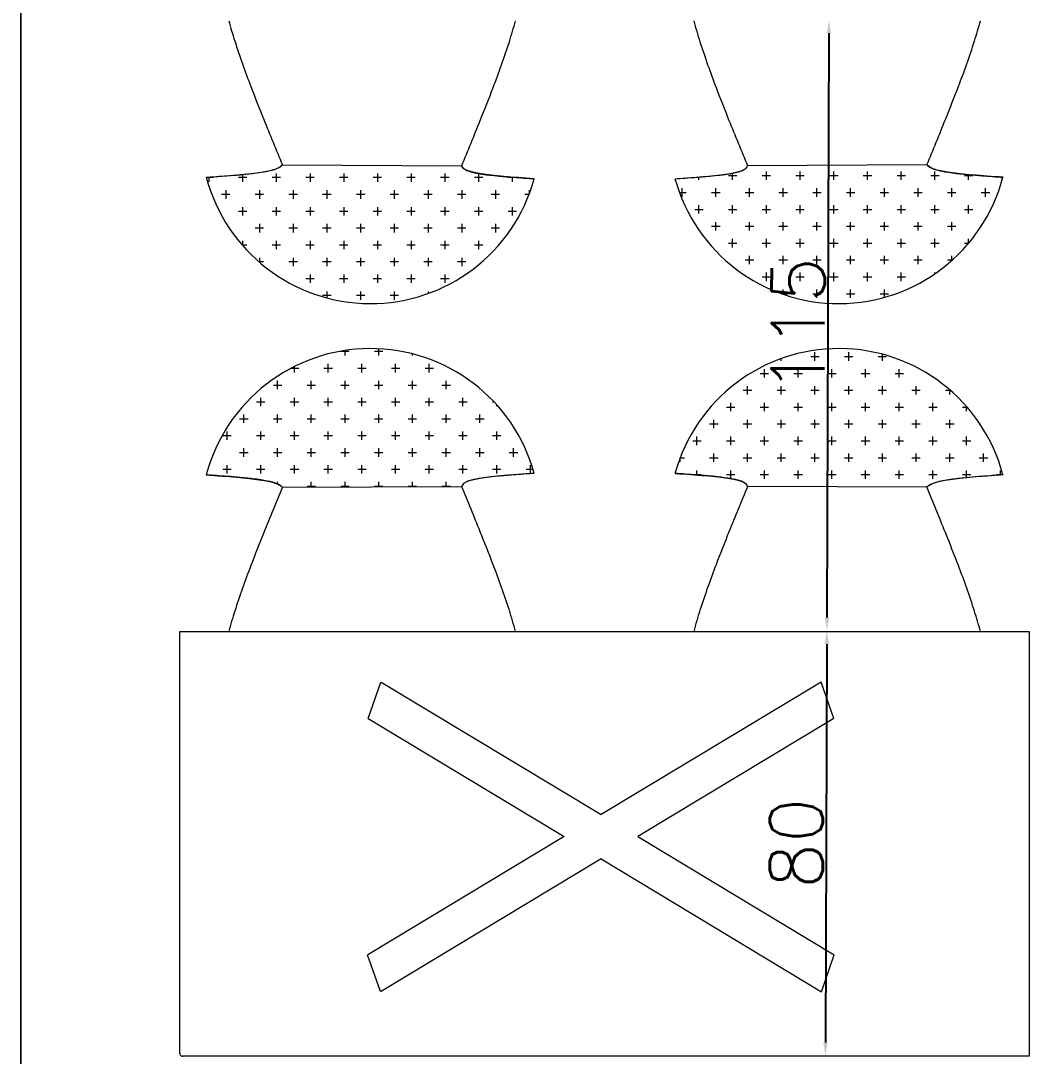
# Model space of a CAD drawing. Extents: x 3270 to 6851, y -140 to 2884.
# Drawn here: x 4573.4 to 4763.4, y 477.7 to 672.7 of the extents above; entities that cross this region are included whole.
import ezdxf

# ---------------------------------------------------------------- set-up
doc = ezdxf.new("R2010")
doc.units = 0
doc.header["$LTSCALE"] = 20
doc.linetypes.add('ACAD_ISO03W100', pattern=[30, 12, -18])
doc.layers.get('0').update_dxf_attribs({"linetype": 'CONTINUOUS', "lineweight": 15})
doc.layers.get('DEFPOINTS').update_dxf_attribs({"linetype": 'CONTINUOUS'})
doc.layers.add('Ö-MOBİLYA', color=31, linetype='CONTINUOUS', lineweight=18)
doc.layers.add('ölçü', color=102, linetype='CONTINUOUS', lineweight=15)
doc.styles.get("Standard").update_dxf_attribs({"font": 'txttw.shx'})
doc.dimstyles.new('YAZI', dxfattribs={"dimtxt": 10, "dimasz": 2.5, "dimexe": 1.25, "dimexo": 0.625, "dimtad": 1, "dimdec": 0, "dimtxsty": 'Standard', "dimcen": 2.5, "dimse1": 1, "dimse2": 1, "dimclrd": 256, "dimclrt": 256, "dimadec": 0, "dimazin": 0, "dimtfac": 1, "dimtdec": 0, "dimtmove": 0, "dimatfit": 3, "dimfxl": 1, "dimarcsym": 0})

# ---------------------------------------------------------------- blocks, each defined once
blk = doc.blocks.new('*D145')
at = {"layer": 'DEFPOINTS', "color": 0, "transparency": 16777216}
for p in [(4763.38, 672.74), (4725.25, 557.87), (4763.38, 557.74)]:
    blk.add_point(p, dxfattribs=at)
at = {"layer": 'ölçü', "lineweight": -2, "transparency": 16777216}
blk.add_line((4725.63, 670.37), (4725.26, 560.37), dxfattribs=at)
at = {"layer": 'ölçü', "transparency": 16777216}
for points in [[(4725.21, 670.37), (4726.04, 670.37), (4725.63, 672.87)], [(4724.84, 560.37), (4725.67, 560.37), (4725.25, 557.87)]]:
    blk.add_solid(points, dxfattribs=at)
at = {"layer": 'ölçü', "transparency": 16777216, "insert": (4719.82, 615.39), "char_height": 10, "attachment_point": 5, "rotation": 89.8076}
blk.add_mtext('115', dxfattribs=at)
blk = doc.blocks.new('*D146')
at = {"layer": 'DEFPOINTS', "color": 0, "transparency": 16777216}
for p in [(4763.38, 557.74), (4724.98, 477.87), (4763.38, 477.74)]:
    blk.add_point(p, dxfattribs=at)
at = {"layer": 'ölçü', "lineweight": -2, "transparency": 16777216}
blk.add_line((4725.24, 555.37), (4724.99, 480.37), dxfattribs=at)
at = {"layer": 'ölçü', "transparency": 16777216}
for points in [[(4724.82, 555.37), (4725.66, 555.37), (4725.25, 557.87)], [(4724.57, 480.37), (4725.4, 480.37), (4724.98, 477.87)]]:
    blk.add_solid(points, dxfattribs=at)
at = {"layer": 'ölçü', "transparency": 16777216, "insert": (4719.49, 517.89), "char_height": 10, "attachment_point": 5, "rotation": 89.8076}
blk.add_mtext('80', dxfattribs=at)

msp = doc.modelspace()

# ---------------------------------------------------------------- linework, layer by layer
for p, q in [((4573.38, 222.74), (4573.38, 922.74)), ((4573.38, 922.74), (4573.38, 222.74))]:
    msp.add_line(p, q)
at = {"layer": 'Ö-MOBİLYA'}
for p, q in [((4622.68, 645.6, 33.61), (4656.45, 645.44, 32.32)), ((4622.68, 645.6), (4656.45, 645.44)), ((4622.68, 645.6), (4656.45, 645.44)), ((4624.71, 645.59), (4624.71, 645.58)), ((4744.08, 645.6, 33.61), (4710.31, 645.44, 32.32)), ((4744.08, 645.6), (4710.31, 645.44)), ((4744.08, 645.6), (4710.31, 645.44)), ((4615.18, 643.8), (4615.18, 642.41)), ((4621.53, 643.99), (4621.53, 642.41)), ((4627.88, 643.99), (4627.88, 642.41)), ((4634.23, 643.99), (4634.23, 642.41)), ((4640.58, 643.99), (4640.58, 642.41)), ((4646.93, 643.99), (4646.93, 642.41)), ((4653.28, 643.99), (4653.28, 642.41)), ((4659.63, 643.98), (4659.63, 642.41)), ((4706.71, 643.57), (4708.3, 643.57)), ((4707.5, 642.77), (4707.5, 644.05)), ((4713.06, 643.57), (4714.65, 643.57)), ((4713.85, 642.77), (4713.85, 644.36)), ((4719.41, 643.57), (4721, 643.57)), ((4720.2, 642.77), (4720.2, 644.36)), ((4725.76, 643.57), (4727.35, 643.57)), ((4726.55, 642.77), (4726.55, 644.36)), ((4732.11, 643.57), (4733.7, 643.57)), ((4732.9, 642.77), (4732.9, 644.36)), ((4738.46, 643.57), (4740.05, 643.57)), ((4739.25, 642.77), (4739.25, 644.36)), ((4744.81, 643.57), (4746.4, 643.57)), ((4745.6, 642.77), (4745.6, 644.36)), ((4751.16, 643.57), (4752.75, 643.57)), ((4751.95, 642.77), (4751.95, 643.76)), ((4609.62, 643.2), (4608.36, 643.2)), ((4608.83, 643.31), (4608.83, 642.41)), ((4615.97, 643.2), (4614.39, 643.2)), ((4622.32, 643.2), (4620.74, 643.2)), ((4628.67, 643.2), (4627.09, 643.2)), ((4635.02, 643.2), (4633.44, 643.2)), ((4641.37, 643.2), (4639.79, 643.2)), ((4647.72, 643.2), (4646.14, 643.2)), ((4654.07, 643.2), (4652.49, 643.2)), ((4660.42, 643.2), (4658.84, 643.2)), ((4666.77, 643.2), (4665.19, 643.2)), ((4665.98, 643.29), (4665.98, 642.41)), ((4701.15, 642.77), (4701.15, 643.31)), ((4758.3, 642.82), (4758.3, 643.28)), ((4612.8, 640.03), (4611.21, 640.03)), ((4612.01, 640.82), (4612.01, 639.23)), ((4619.15, 640.03), (4617.56, 640.03)), ((4618.36, 640.82), (4618.36, 639.23)), ((4625.5, 640.03), (4623.91, 640.03)), ((4624.71, 640.82), (4624.71, 639.23)), ((4631.85, 640.03), (4630.26, 640.03)), ((4631.06, 640.82), (4631.06, 639.23)), ((4638.2, 640.03), (4636.61, 640.03)), ((4637.41, 640.82), (4637.41, 639.23)), ((4644.55, 640.03), (4642.96, 640.03)), ((4643.76, 640.82), (4643.76, 639.23)), ((4650.9, 640.03), (4649.31, 640.03)), ((4650.11, 640.82), (4650.11, 639.23)), ((4657.25, 640.03), (4655.66, 640.03)), ((4656.46, 640.82), (4656.46, 639.23)), ((4663.6, 640.03), (4662.01, 640.03)), ((4662.81, 640.82), (4662.81, 639.23)), ((4669.15, 640.03), (4668.36, 640.03)), ((4669.16, 640.82), (4669.16, 640.03)), ((4697.47, 640.39), (4698.77, 640.39)), ((4697.98, 639.6), (4697.98, 641.19)), ((4703.53, 640.39), (4705.12, 640.39)), ((4704.33, 639.6), (4704.33, 641.19)), ((4709.88, 640.39), (4711.47, 640.39)), ((4710.68, 639.6), (4710.68, 641.19)), ((4716.23, 640.39), (4717.82, 640.39)), ((4717.03, 639.6), (4717.03, 641.19)), ((4722.58, 640.39), (4724.17, 640.39)), ((4723.38, 639.6), (4723.38, 641.19)), ((4728.93, 640.39), (4730.52, 640.39)), ((4729.73, 639.6), (4729.73, 641.19)), ((4735.28, 640.39), (4736.87, 640.39)), ((4736.08, 639.6), (4736.08, 641.19)), ((4741.63, 640.39), (4743.22, 640.39)), ((4742.43, 639.6), (4742.43, 641.19)), ((4747.98, 640.39), (4749.57, 640.39)), ((4748.78, 639.6), (4748.78, 641.19)), ((4754.33, 640.39), (4755.92, 640.39)), ((4755.13, 639.6), (4755.13, 641.19)), ((4701.15, 636.42), (4701.15, 638.01)), ((4707.5, 636.42), (4707.5, 638.01)), ((4713.85, 636.42), (4713.85, 638.01)), ((4720.2, 636.42), (4720.2, 638.01)), ((4726.55, 636.42), (4726.55, 638.01)), ((4732.9, 636.42), (4732.9, 638.01)), ((4739.25, 636.42), (4739.25, 638.01)), ((4745.6, 636.42), (4745.6, 638.01)), ((4751.95, 636.42), (4751.95, 638.01)), ((4615.97, 636.85), (4614.39, 636.85)), ((4615.18, 637.64), (4615.18, 636.06)), ((4622.32, 636.85), (4620.74, 636.85)), ((4621.53, 637.64), (4621.53, 636.06)), ((4628.67, 636.85), (4627.09, 636.85)), ((4627.88, 637.64), (4627.88, 636.06)), ((4635.02, 636.85), (4633.44, 636.85)), ((4634.23, 637.64), (4634.23, 636.06)), ((4641.37, 636.85), (4639.79, 636.85)), ((4640.58, 637.64), (4640.58, 636.06)), ((4647.72, 636.85), (4646.14, 636.85)), ((4646.93, 637.64), (4646.93, 636.06)), ((4654.07, 636.85), (4652.49, 636.85)), ((4653.28, 637.64), (4653.28, 636.06)), ((4660.42, 636.85), (4658.84, 636.85)), ((4659.63, 637.64), (4659.63, 636.06)), ((4666.77, 636.85), (4665.19, 636.85)), ((4665.98, 637.64), (4665.98, 636.06)), ((4700.36, 637.22), (4701.95, 637.22)), ((4706.71, 637.22), (4708.3, 637.22)), ((4713.06, 637.22), (4714.65, 637.22)), ((4719.41, 637.22), (4721, 637.22)), ((4725.76, 637.22), (4727.35, 637.22)), ((4732.11, 637.22), (4733.7, 637.22)), ((4738.46, 637.22), (4740.05, 637.22)), ((4744.81, 637.22), (4746.4, 637.22)), ((4751.16, 637.22), (4752.75, 637.22)), ((4618.36, 634.47), (4618.36, 632.88)), ((4624.71, 634.47), (4624.71, 632.88)), ((4631.06, 634.47), (4631.06, 632.88)), ((4637.41, 634.47), (4637.41, 632.88)), ((4643.76, 634.47), (4643.76, 632.88)), ((4650.11, 634.47), (4650.11, 632.88)), ((4656.46, 634.47), (4656.46, 632.88)), ((4662.81, 634.47), (4662.81, 632.88)), ((4703.53, 634.04), (4705.12, 634.04)), ((4704.33, 633.25), (4704.33, 634.84)), ((4709.88, 634.04), (4711.47, 634.04)), ((4710.68, 633.25), (4710.68, 634.84)), ((4716.23, 634.04), (4717.82, 634.04)), ((4717.03, 633.25), (4717.03, 634.84)), ((4722.58, 634.04), (4724.17, 634.04)), ((4723.38, 633.25), (4723.38, 634.84)), ((4728.93, 634.04), (4730.52, 634.04)), ((4729.73, 633.25), (4729.73, 634.84)), ((4735.28, 634.04), (4736.87, 634.04)), ((4736.08, 633.25), (4736.08, 634.84)), ((4741.63, 634.04), (4743.22, 634.04)), ((4742.43, 633.25), (4742.43, 634.84)), ((4747.98, 634.04), (4749.57, 634.04)), ((4748.78, 633.25), (4748.78, 634.84)), ((4612.8, 633.68), (4612.68, 633.68)), ((4619.15, 633.68), (4617.56, 633.68)), ((4625.5, 633.68), (4623.91, 633.68)), ((4631.85, 633.68), (4630.26, 633.68)), ((4638.2, 633.68), (4636.61, 633.68)), ((4644.55, 633.68), (4642.96, 633.68)), ((4650.9, 633.68), (4649.31, 633.68)), ((4657.25, 633.68), (4655.66, 633.68)), ((4663.6, 633.68), (4662.01, 633.68)), ((4615.97, 630.5), (4615.1, 630.5)), ((4615.18, 631.29), (4615.18, 630.41)), ((4622.32, 630.5), (4620.74, 630.5)), ((4621.53, 631.29), (4621.53, 629.71)), ((4628.67, 630.5), (4627.09, 630.5)), ((4627.88, 631.29), (4627.88, 629.71)), ((4635.02, 630.5), (4633.44, 630.5)), ((4634.23, 631.29), (4634.23, 629.71)), ((4641.37, 630.5), (4639.79, 630.5)), ((4640.58, 631.29), (4640.58, 629.71)), ((4647.72, 630.5), (4646.14, 630.5)), ((4646.93, 631.29), (4646.93, 629.71)), ((4654.07, 630.5), (4652.49, 630.5)), ((4653.28, 631.29), (4653.28, 629.71)), ((4660.42, 630.5), (4658.84, 630.5)), ((4659.63, 631.29), (4659.63, 629.71)), ((4706.71, 630.87), (4708.3, 630.87)), ((4707.5, 630.07), (4707.5, 631.66)), ((4713.06, 630.87), (4714.65, 630.87)), ((4713.85, 630.07), (4713.85, 631.66)), ((4719.41, 630.87), (4721, 630.87)), ((4720.2, 630.07), (4720.2, 631.66)), ((4725.76, 630.87), (4727.35, 630.87)), ((4726.55, 630.07), (4726.55, 631.66)), ((4732.11, 630.87), (4733.7, 630.87)), ((4732.9, 630.07), (4732.9, 631.66)), ((4738.46, 630.87), (4740.05, 630.87)), ((4739.25, 630.07), (4739.25, 631.66)), ((4744.81, 630.87), (4746.4, 630.87)), ((4745.6, 630.07), (4745.6, 631.66)), ((4751.16, 630.87), (4751.97, 630.87)), ((4751.95, 630.84), (4751.95, 631.66)), ((4618.36, 628.12), (4618.36, 627.26)), ((4624.71, 628.12), (4624.71, 626.53)), ((4631.06, 628.12), (4631.06, 626.53)), ((4637.41, 628.12), (4637.41, 626.53)), ((4643.76, 628.12), (4643.76, 626.53)), ((4650.11, 628.12), (4650.11, 626.53)), ((4656.46, 628.12), (4656.46, 626.53)), ((4710.68, 626.9), (4710.68, 628.49)), ((4717.03, 626.9), (4717.03, 628.49)), ((4723.38, 626.9), (4723.38, 628.49)), ((4729.73, 626.9), (4729.73, 628.49)), ((4736.08, 626.9), (4736.08, 628.49)), ((4742.43, 626.9), (4742.43, 628.49)), ((4748.78, 627.58), (4748.78, 628.49)), ((4619.15, 627.33), (4618.28, 627.33)), ((4625.5, 627.33), (4623.91, 627.33)), ((4631.85, 627.33), (4630.26, 627.33)), ((4638.2, 627.33), (4636.61, 627.33)), ((4644.55, 627.33), (4642.96, 627.33)), ((4650.9, 627.33), (4649.31, 627.33)), ((4657.25, 627.33), (4655.66, 627.33)), ((4709.88, 627.69), (4711.47, 627.69)), ((4716.23, 627.69), (4717.82, 627.69)), ((4722.58, 627.69), (4724.17, 627.69)), ((4728.93, 627.69), (4730.52, 627.69)), ((4735.28, 627.69), (4736.87, 627.69)), ((4741.63, 627.69), (4743.22, 627.69)), ((4747.98, 627.69), (4748.9, 627.69)), ((4621.53, 624.94), (4621.53, 624.84)), ((4628.67, 624.15), (4627.09, 624.15)), ((4627.88, 624.94), (4627.88, 623.36)), ((4635.02, 624.15), (4633.44, 624.15)), ((4634.23, 624.94), (4634.23, 623.36)), ((4641.37, 624.15), (4639.79, 624.15)), ((4640.58, 624.94), (4640.58, 623.36)), ((4647.72, 624.15), (4646.14, 624.15)), ((4646.93, 624.94), (4646.93, 623.36)), ((4654.07, 624.15), (4652.49, 624.15)), ((4653.28, 624.94), (4653.28, 623.36)), ((4713.06, 624.52), (4714.65, 624.52)), ((4713.85, 623.72), (4713.85, 625.31)), ((4719.41, 624.52), (4721, 624.52)), ((4720.2, 623.72), (4720.2, 625.31)), ((4725.76, 624.52), (4727.35, 624.52)), ((4726.55, 623.72), (4726.55, 625.31)), ((4732.11, 624.52), (4733.7, 624.52)), ((4732.9, 623.72), (4732.9, 625.31)), ((4738.46, 624.52), (4740.05, 624.52)), ((4739.25, 623.72), (4739.25, 625.31)), ((4745.6, 625.09), (4745.6, 625.31)), ((4717.03, 621.24), (4717.03, 622.14)), ((4723.38, 620.55), (4723.38, 622.14)), ((4729.73, 620.55), (4729.73, 622.14)), ((4736.08, 620.65), (4736.08, 622.14)), ((4631.85, 620.98), (4630.26, 620.98)), ((4631.06, 621.77), (4631.06, 620.55)), ((4638.2, 620.98), (4636.61, 620.98)), ((4637.41, 621.77), (4637.41, 620.18)), ((4644.55, 620.98), (4642.96, 620.98)), ((4643.76, 621.77), (4643.76, 620.18)), ((4650.11, 621.77), (4650.11, 621.37)), ((4716.73, 621.34), (4717.82, 621.34)), ((4722.58, 621.34), (4724.17, 621.34)), ((4728.93, 621.34), (4730.52, 621.34)), ((4735.28, 621.34), (4736.87, 621.34)), ((4633.68, 610.49), (4635.27, 610.49)), ((4634.48, 609.7), (4634.48, 610.65)), ((4640.03, 610.49), (4641.62, 610.49)), ((4640.83, 609.7), (4640.83, 610.97)), ((4647.18, 609.7), (4647.18, 610.02)), ((4716.66, 608.72), (4716.66, 609.12)), ((4722.21, 609.51), (4723.8, 609.51)), ((4723.01, 608.72), (4723.01, 610.31)), ((4728.56, 609.51), (4730.15, 609.51)), ((4729.36, 608.72), (4729.36, 610.31)), ((4734.91, 609.51), (4736.5, 609.51)), ((4735.71, 608.72), (4735.71, 609.94)), ((4624.34, 607.32), (4625.75, 607.32)), ((4624.95, 606.52), (4624.95, 607.63)), ((4630.51, 607.32), (4632.1, 607.32)), ((4631.3, 606.52), (4631.3, 608.11)), ((4636.86, 607.32), (4638.45, 607.32)), ((4637.65, 606.52), (4637.65, 608.11)), ((4643.21, 607.32), (4644.8, 607.32)), ((4644, 606.52), (4644, 608.11)), ((4649.56, 607.32), (4651.15, 607.32)), ((4650.35, 606.52), (4650.35, 608.11)), ((4713.48, 605.54), (4713.48, 607.13)), ((4719.83, 605.54), (4719.83, 607.13)), ((4726.18, 605.54), (4726.18, 607.13)), ((4732.53, 605.54), (4732.53, 607.13)), ((4738.88, 605.54), (4738.88, 607.13)), ((4621.78, 603.35), (4621.78, 604.94)), ((4628.13, 603.35), (4628.13, 604.94)), ((4634.48, 603.35), (4634.48, 604.94)), ((4640.83, 603.35), (4640.83, 604.94)), ((4647.18, 603.35), (4647.18, 604.94)), ((4653.53, 603.35), (4653.53, 604.94)), ((4712.69, 606.34), (4714.28, 606.34)), ((4719.04, 606.34), (4720.63, 606.34)), ((4725.39, 606.34), (4726.98, 606.34)), ((4731.74, 606.34), (4733.33, 606.34)), ((4738.09, 606.34), (4739.68, 606.34)), ((4745.23, 605.54), (4745.23, 605.64)), ((4620.98, 604.14), (4622.57, 604.14)), ((4627.33, 604.14), (4628.92, 604.14)), ((4633.68, 604.14), (4635.27, 604.14)), ((4640.03, 604.14), (4641.62, 604.14)), ((4646.38, 604.14), (4647.97, 604.14)), ((4652.73, 604.14), (4654.32, 604.14)), ((4659.88, 603.35), (4659.88, 603.49)), ((4709.51, 603.16), (4711.1, 603.16)), ((4710.31, 602.37), (4710.31, 603.96)), ((4715.86, 603.16), (4717.45, 603.16)), ((4716.66, 602.37), (4716.66, 603.96)), ((4722.21, 603.16), (4723.8, 603.16)), ((4723.01, 602.37), (4723.01, 603.96)), ((4728.56, 603.16), (4730.15, 603.16)), ((4729.36, 602.37), (4729.36, 603.96)), ((4734.91, 603.16), (4736.5, 603.16)), ((4735.71, 602.37), (4735.71, 603.96)), ((4741.26, 603.16), (4742.85, 603.16)), ((4742.06, 602.37), (4742.06, 603.96)), ((4747.61, 603.16), (4748.49, 603.16)), ((4748.41, 602.37), (4748.41, 603.23)), ((4617.81, 600.97), (4619.4, 600.97)), ((4618.6, 600.17), (4618.6, 601.76)), ((4624.16, 600.97), (4625.75, 600.97)), ((4624.95, 600.17), (4624.95, 601.76)), ((4630.51, 600.97), (4632.1, 600.97)), ((4631.3, 600.17), (4631.3, 601.76)), ((4636.86, 600.97), (4638.45, 600.97)), ((4637.65, 600.17), (4637.65, 601.76)), ((4643.21, 600.97), (4644.8, 600.97)), ((4644, 600.17), (4644, 601.76)), ((4649.56, 600.97), (4651.15, 600.97)), ((4650.35, 600.17), (4650.35, 601.76)), ((4655.91, 600.97), (4657.5, 600.97)), ((4656.7, 600.17), (4656.7, 601.76)), ((4662.26, 600.97), (4662.55, 600.97)), ((4707.13, 599.19), (4707.13, 600.78)), ((4713.48, 599.19), (4713.48, 600.78)), ((4719.83, 599.19), (4719.83, 600.78)), ((4726.18, 599.19), (4726.18, 600.78)), ((4732.53, 599.19), (4732.53, 600.78)), ((4738.88, 599.19), (4738.88, 600.78)), ((4745.23, 599.19), (4745.23, 600.78)), ((4663.05, 600.17), (4663.05, 600.42)), ((4706.34, 599.99), (4707.93, 599.99)), ((4712.69, 599.99), (4714.28, 599.99)), ((4719.04, 599.99), (4720.63, 599.99)), ((4725.39, 599.99), (4726.98, 599.99)), ((4731.74, 599.99), (4733.33, 599.99)), ((4738.09, 599.99), (4739.68, 599.99)), ((4744.44, 599.99), (4746.03, 599.99)), ((4750.79, 599.99), (4751.66, 599.99)), ((4751.58, 599.19), (4751.58, 600.08)), ((4614.63, 597.79), (4616.22, 597.79)), ((4615.43, 597), (4615.43, 598.59)), ((4620.98, 597.79), (4622.57, 597.79)), ((4621.78, 597), (4621.78, 598.59)), ((4627.33, 597.79), (4628.92, 597.79)), ((4628.13, 597), (4628.13, 598.59)), ((4633.68, 597.79), (4635.27, 597.79)), ((4634.48, 597), (4634.48, 598.59)), ((4640.03, 597.79), (4641.62, 597.79)), ((4640.83, 597), (4640.83, 598.59)), ((4646.38, 597.79), (4647.97, 597.79)), ((4647.18, 597), (4647.18, 598.59)), ((4652.73, 597.79), (4654.32, 597.79)), ((4653.53, 597), (4653.53, 598.59)), ((4659.08, 597.79), (4660.67, 597.79)), ((4659.88, 597), (4659.88, 598.59)), ((4703.16, 596.81), (4704.75, 596.81)), ((4703.96, 596.02), (4703.96, 597.61)), ((4709.51, 596.81), (4711.1, 596.81)), ((4710.31, 596.02), (4710.31, 597.61)), ((4715.86, 596.81), (4717.45, 596.81)), ((4716.66, 596.02), (4716.66, 597.61)), ((4722.21, 596.81), (4723.8, 596.81)), ((4723.01, 596.02), (4723.01, 597.61)), ((4728.56, 596.81), (4730.15, 596.81)), ((4729.36, 596.02), (4729.36, 597.61)), ((4734.91, 596.81), (4736.5, 596.81)), ((4735.71, 596.02), (4735.71, 597.61)), ((4741.26, 596.81), (4742.85, 596.81)), ((4742.06, 596.02), (4742.06, 597.61)), ((4747.61, 596.81), (4749.2, 596.81)), ((4748.41, 596.02), (4748.41, 597.61)), ((4753.96, 596.81), (4754.09, 596.81)), ((4612.25, 593.82), (4612.25, 595.41)), ((4618.6, 593.82), (4618.6, 595.41)), ((4624.95, 593.82), (4624.95, 595.41)), ((4631.3, 593.82), (4631.3, 595.41)), ((4637.65, 593.82), (4637.65, 595.41)), ((4644, 593.82), (4644, 595.41)), ((4650.35, 593.82), (4650.35, 595.41)), ((4656.7, 593.82), (4656.7, 595.41)), ((4663.05, 593.82), (4663.05, 595.41)), ((4611.46, 594.62), (4613.05, 594.62)), ((4617.81, 594.62), (4619.4, 594.62)), ((4624.16, 594.62), (4625.75, 594.62)), ((4630.51, 594.62), (4632.1, 594.62)), ((4636.86, 594.62), (4638.45, 594.62)), ((4643.21, 594.62), (4644.8, 594.62)), ((4649.56, 594.62), (4651.15, 594.62)), ((4655.91, 594.62), (4657.5, 594.62)), ((4662.26, 594.62), (4663.85, 594.62)), ((4699.99, 593.64), (4701.58, 593.64)), ((4700.78, 592.84), (4700.78, 594.43)), ((4706.34, 593.64), (4707.93, 593.64)), ((4707.13, 592.84), (4707.13, 594.43)), ((4712.69, 593.64), (4714.28, 593.64)), ((4713.48, 592.84), (4713.48, 594.43)), ((4719.04, 593.64), (4720.63, 593.64)), ((4719.83, 592.84), (4719.83, 594.43)), ((4725.39, 593.64), (4726.98, 593.64)), ((4726.18, 592.84), (4726.18, 594.43)), ((4731.74, 593.64), (4733.33, 593.64)), ((4732.53, 592.84), (4732.53, 594.43)), ((4738.09, 593.64), (4739.68, 593.64)), ((4738.88, 592.84), (4738.88, 594.43)), ((4744.44, 593.64), (4746.03, 593.64)), ((4745.23, 592.84), (4745.23, 594.43)), ((4750.79, 593.64), (4752.38, 593.64)), ((4751.58, 592.84), (4751.58, 594.43)), ((4609.78, 591.44), (4609.87, 591.44)), ((4614.63, 591.44), (4616.22, 591.44)), ((4615.43, 590.65), (4615.43, 592.24)), ((4620.98, 591.44), (4622.57, 591.44)), ((4621.78, 590.65), (4621.78, 592.24)), ((4627.33, 591.44), (4628.92, 591.44)), ((4628.13, 590.65), (4628.13, 592.24)), ((4633.68, 591.44), (4635.27, 591.44)), ((4634.48, 590.65), (4634.48, 592.24)), ((4640.03, 591.44), (4641.62, 591.44)), ((4640.83, 590.65), (4640.83, 592.24)), ((4646.38, 591.44), (4647.97, 591.44)), ((4647.18, 590.65), (4647.18, 592.24)), ((4652.73, 591.44), (4654.32, 591.44)), ((4653.53, 590.65), (4653.53, 592.24)), ((4659.08, 591.44), (4660.67, 591.44)), ((4659.88, 590.65), (4659.88, 592.24)), ((4665.43, 591.44), (4667.02, 591.44)), ((4666.23, 590.65), (4666.23, 592.24)), ((4703.96, 589.67), (4703.96, 591.26)), ((4710.31, 589.67), (4710.31, 591.26)), ((4716.66, 589.67), (4716.66, 591.26)), ((4723.01, 589.67), (4723.01, 591.26)), ((4729.36, 589.67), (4729.36, 591.26)), ((4735.71, 589.67), (4735.71, 591.26)), ((4742.06, 589.67), (4742.06, 591.26)), ((4748.41, 589.67), (4748.41, 591.26)), ((4754.76, 589.67), (4754.76, 591.26)), ((4612.25, 587.47), (4612.25, 589.06)), ((4618.6, 587.47), (4618.6, 589.06)), ((4624.95, 587.47), (4624.95, 589.06)), ((4631.3, 587.47), (4631.3, 589.06)), ((4637.65, 587.47), (4637.65, 589.06)), ((4644, 587.47), (4644, 589.06)), ((4650.35, 587.47), (4650.35, 589.06)), ((4656.7, 587.47), (4656.7, 589.06)), ((4663.05, 587.47), (4663.05, 589.06)), ((4669.4, 587.47), (4669.4, 589.06)), ((4697.61, 590.46), (4698.4, 590.46)), ((4697.61, 589.67), (4697.61, 590.46)), ((4703.16, 590.46), (4704.75, 590.46)), ((4709.51, 590.46), (4711.1, 590.46)), ((4715.86, 590.46), (4717.45, 590.46)), ((4722.21, 590.46), (4723.8, 590.46)), ((4728.56, 590.46), (4730.15, 590.46)), ((4734.91, 590.46), (4736.5, 590.46)), ((4741.26, 590.46), (4742.85, 590.46)), ((4747.61, 590.46), (4749.2, 590.46)), ((4753.96, 590.46), (4755.55, 590.46)), ((4611.46, 588.27), (4613.05, 588.27)), ((4617.81, 588.27), (4619.4, 588.27)), ((4624.16, 588.27), (4625.75, 588.27)), ((4630.51, 588.27), (4632.1, 588.27)), ((4636.86, 588.27), (4638.45, 588.27)), ((4643.21, 588.27), (4644.8, 588.27)), ((4649.56, 588.27), (4651.15, 588.27)), ((4655.91, 588.27), (4657.5, 588.27)), ((4662.26, 588.27), (4663.85, 588.27)), ((4668.61, 588.27), (4669.9, 588.27)), ((4699.99, 587.29), (4701.58, 587.29)), ((4700.78, 587.2), (4700.78, 588.08)), ((4706.34, 587.29), (4707.93, 587.29)), ((4707.13, 586.51), (4707.13, 588.08)), ((4712.69, 587.29), (4714.28, 587.29)), ((4713.48, 586.49), (4713.48, 588.08)), ((4719.04, 587.29), (4720.63, 587.29)), ((4719.83, 586.49), (4719.83, 588.08)), ((4725.39, 587.29), (4726.98, 587.29)), ((4726.18, 586.49), (4726.18, 588.08)), ((4731.74, 587.29), (4733.33, 587.29)), ((4732.53, 586.49), (4732.53, 588.08)), ((4738.09, 587.29), (4739.68, 587.29)), ((4738.88, 586.49), (4738.88, 588.08)), ((4744.44, 587.29), (4746.03, 587.29)), ((4745.23, 586.49), (4745.23, 588.08)), ((4750.79, 587.29), (4752.38, 587.29)), ((4751.58, 586.69), (4751.58, 588.08)), ((4757.14, 587.29), (4758.41, 587.29)), ((4757.93, 587.18), (4757.93, 588.08)), ((4621.78, 585.5), (4621.78, 585.89)), ((4622.44, 585.09), (4622.57, 585.09)), ((4622.68, 584.89, 33.61), (4656.45, 585.05, 32.32)), ((4622.68, 584.89), (4656.45, 585.05)), ((4622.68, 584.89), (4656.45, 585.05)), ((4627.33, 585.09), (4628.92, 585.09)), ((4628.13, 584.92), (4628.13, 585.89)), ((4633.68, 585.09), (4635.27, 585.09)), ((4634.48, 584.95), (4634.48, 585.89)), ((4640.03, 585.09), (4641.62, 585.09)), ((4640.83, 584.98), (4640.83, 585.89)), ((4646.38, 585.09), (4647.97, 585.09)), ((4647.18, 585.01), (4647.18, 585.89)), ((4652.73, 585.09), (4654.32, 585.09)), ((4653.53, 585.04), (4653.53, 585.89)), ((4744.08, 584.89, 33.61), (4710.31, 585.05, 32.32)), ((4744.08, 584.89), (4710.31, 585.05)), ((4744.08, 584.89), (4710.31, 585.05)), ((4742.06, 584.9), (4742.06, 584.91)), ((4603.38, 478.24), (4603.38, 557.74)), ((4603.38, 557.74), (4763.38, 557.74)), ((4763.38, 557.74), (4763.38, 477.74)), ((4641.13, 489.93), (4638.74, 496.87)), ((4724.26, 489.91), (4726.65, 496.86)), ((4763.38, 477.74), (4603.88, 477.74))]:
    msp.add_line(p, q, dxfattribs=at)
at = {"layer": 'Ö-MOBİLYA', "linetype": 'ACAD_ISO03W100', "ltscale": 0.3}
for p, q in [((4638.86, 541.36), (4641.23, 548.22)), ((4641.28, 548.2), (4682.72, 523.28)), ((4724.16, 548.2), (4682.72, 523.28)), ((4726.53, 541.35), (4724.16, 548.2)), ((4638.86, 541.36), (4675.79, 519.11)), ((4726.58, 541.36), (4689.64, 519.11)), ((4675.79, 519.11), (4638.79, 496.86)), ((4689.64, 519.11), (4726.65, 496.86)), ((4682.72, 514.94), (4641.17, 489.91)), ((4682.72, 514.94), (4724.26, 489.91))]:
    msp.add_line(p, q, dxfattribs=at)
at = {"layer": 'Ö-MOBİLYA'}
for centre, radius, start, end in [((4682.54, 690.98), 72.29, 194.6156, 197.7655), ((4596.59, 690.83), 72.29, 342.2345, 345.5139), ((4770.17, 690.83), 72.29, 194.4861, 197.7655), ((4684.22, 690.98), 72.29, 342.2345, 345.3844), ((4762.64, 716.74), 156.42, 197.7979, 201.1346), ((4604.13, 716.74), 156.42, 338.8654, 342.2021), ((4516.5, 716.58), 156.42, 338.8654, 342.2021), ((4850.27, 716.58), 156.42, 197.7979, 201.1346), ((4959.73, 791.77), 367.31, 200.9662, 202.0049), ((4319.4, 791.61), 367.31, 337.9951, 339.0338), ((5047.36, 791.61), 367.31, 200.9662, 202.0049), ((4407.03, 791.77), 367.31, 337.9951, 339.0338), ((5633.63, 1065.06), 1094.51, 202.05105, 202.53468), ((3645.51, 1064.9), 1094.51, 337.46532, 337.94895), ((5721.25, 1064.9), 1094.51, 202.05105, 202.53468), ((3733.14, 1065.06), 1094.51, 337.46532, 337.94895), ((4619.3, 649.42), 5.11, 308.9227, 311.5188), ((4618.79, 650.03), 5.9, 309.0971, 311.3444), ((4747.47, 649.42), 5.11, 228.4812, 231.0773), ((4747.98, 650.03), 5.9, 228.6556, 230.9029), ((4563.5, 1297.81), 656.07, 273.91861, 274.25962), ((4563.5, 1297.81), 656.07, 273.91861, 274.25962), ((4599.35, 815.57), 172.51, 274.2831, 275.1363), ((4599.35, 815.57), 172.51, 274.2831, 275.1363), ((4607.67, 723.25), 79.81, 275.1198, 277.0526), ((4607.67, 723.25), 79.81, 275.1198, 277.0526), ((4612.21, 686.23), 42.51, 277.1116, 279.1758), ((4612.21, 686.23), 42.51, 277.1116, 279.1758), ((4615.29, 667.02), 23.05, 279.222, 282.1563), ((4615.29, 667.02), 23.05, 279.222, 282.1563), ((4617.57, 656.34), 12.13, 282.2297, 286.4401), ((4617.57, 656.34), 12.13, 282.2297, 286.4401), ((4619.17, 650.88), 6.45, 286.5664, 292.4734), ((4619.17, 650.88), 6.45, 286.5664, 292.4734), ((4620.37, 648.03), 3.35, 292.1653, 309.593), ((4620.16, 648.46), 3.83, 292.6975, 300.1982), ((4620.41, 647.98), 3.29, 300.6383, 309.6852), ((4658.39, 646.35), 2.14, 205.3415, 210.2195), ((4658.69, 646.51), 2.48, 205.6787, 212.0488), ((4657.75, 645.94), 1.38, 208.8739, 236.273), ((4657.73, 645.92), 1.35, 212.4974, 236.5012), ((4658.27, 646.69), 2.29, 235.7654, 243.6573), ((4658.27, 646.69), 2.29, 235.7654, 243.6573), ((4658.94, 648.03), 3.79, 243.6255, 249.6613), ((4658.94, 648.03), 3.79, 243.6255, 249.6613), ((4659.87, 650.53), 6.46, 249.6113, 254.0821), ((4659.87, 650.53), 6.46, 249.6113, 254.0821), ((4661.1, 654.83), 10.93, 254.0392, 257.3418), ((4661.1, 654.83), 10.93, 254.0392, 257.3418), ((4663.29, 664.84), 21.17, 257.4937, 260.8074), ((4662.67, 661.75), 18.03, 257.3105, 259.7762), ((4664.6, 672.4), 28.85, 259.7545, 261.6245), ((4666.54, 685.1), 41.7, 260.8545, 263.0799), ((4667.38, 691.37), 48.02, 261.6331, 263.7399), ((4670.73, 719.98), 76.83, 263.1114, 264.6624), ((4671.8, 730.37), 87.27, 263.652, 265.1275), ((4694.97, 730.37), 87.27, 274.8725, 276.348), ((4696.03, 719.98), 76.83, 275.3376, 276.8886), ((4699.38, 691.37), 48.02, 276.2601, 278.3669), ((4700.23, 685.1), 41.7, 276.9201, 279.1455), ((4702.16, 672.4), 28.85, 278.3755, 280.2455), ((4703.47, 664.84), 21.17, 279.1926, 282.5063), ((4704.1, 661.75), 18.03, 280.2238, 282.6895), ((4705.66, 654.83), 10.93, 282.6582, 285.9608), ((4705.66, 654.83), 10.93, 282.6582, 285.9608), ((4706.89, 650.53), 6.46, 285.9179, 290.3887), ((4706.89, 650.53), 6.46, 285.9179, 290.3887), ((4707.83, 648.03), 3.79, 290.3387, 296.3745), ((4707.83, 648.03), 3.79, 290.3387, 296.3745), ((4708.49, 646.69), 2.29, 296.3427, 304.2346), ((4708.49, 646.69), 2.29, 296.3427, 304.2346), ((4709.02, 645.94), 1.38, 303.727, 331.1261), ((4709.04, 645.92), 1.35, 303.4988, 327.5026), ((4708.07, 646.51), 2.48, 327.9512, 334.3213), ((4708.38, 646.35), 2.14, 329.7805, 334.6585), ((4746.36, 647.98), 3.29, 230.3148, 239.3617), ((4746.39, 648.03), 3.35, 230.407, 247.8347), ((4746.61, 648.46), 3.83, 239.8018, 247.3025), ((4747.59, 650.88), 6.45, 247.5266, 253.4336), ((4747.59, 650.88), 6.45, 247.5266, 253.4336), ((4749.19, 656.34), 12.13, 253.5599, 257.7703), ((4749.19, 656.34), 12.13, 253.5599, 257.7703), ((4751.47, 667.02), 23.05, 257.8437, 260.778), ((4751.47, 667.02), 23.05, 257.8437, 260.778), ((4754.56, 686.23), 42.51, 260.8242, 262.8884), ((4754.56, 686.23), 42.51, 260.8242, 262.8884), ((4759.09, 723.25), 79.81, 262.9474, 264.8802), ((4759.09, 723.25), 79.81, 262.9474, 264.8802), ((4767.42, 815.57), 172.51, 264.8637, 265.7169), ((4767.42, 815.57), 172.51, 264.8637, 265.7169), ((4803.26, 1297.81), 656.07, 265.74038, 266.08139), ((4803.26, 1297.81), 656.07, 265.74038, 266.08139), ((4639.27, 651.48, 97.96), 32, 194.865, 344.6094), ((4639.27, 651.48), 32, 194.865, 344.6094), ((4639.27, 651.48), 32, 194.865, 344.6094), ((4677.5, 794.11), 151.27, 264.7209, 265.7016), ((4678.95, 812.68), 169.89, 265.0814, 265.6825), ((4710.04, 1230.51), 588.88, 265.72734, 266.11404), ((4710.04, 1230.51), 588.88, 265.72734, 266.11404), ((4727.49, 651.48, 97.96), 32, 195.3906, 345.135), ((4727.49, 651.48), 32, 195.3906, 345.135), ((4727.49, 651.48), 32, 195.3906, 345.135), ((4656.73, 1230.51), 588.88, 273.88596, 274.27266), ((4656.73, 1230.51), 588.88, 273.88596, 274.27266), ((4689.26, 794.11), 151.27, 274.2984, 275.2791), ((4687.81, 812.68), 169.89, 274.3175, 274.9186), ((4639.27, 579.01, 97.96), 32, 15.3906, 165.135), ((4639.27, 579.01), 32, 15.3906, 165.135), ((4639.27, 579.01), 32, 15.3906, 165.135), ((4727.49, 579.01, 97.96), 32, 14.865, 164.6094), ((4727.49, 579.01), 32, 14.865, 164.6094), ((4727.49, 579.01), 32, 14.865, 164.6094), ((4563.5, -67.32), 656.07, 85.74038, 86.08139), ((4563.5, -67.32), 656.07, 85.74038, 86.08139), ((4670.73, 510.51), 76.83, 95.3376, 96.8886), ((4671.8, 500.12), 87.27, 94.8725, 96.348), ((4677.5, 436.38), 151.27, 94.2984, 95.2791), ((4678.95, 417.81), 169.89, 94.3175, 94.9186), ((4710.04, -0.03), 588.88, 93.88596, 94.27266), ((4710.04, -0.03), 588.88, 93.88596, 94.27266), ((4656.73, -0.03), 588.88, 85.72734, 86.11404), ((4656.73, -0.03), 588.88, 85.72734, 86.11404), ((4687.81, 417.81), 169.89, 85.0814, 85.6825), ((4689.26, 436.38), 151.27, 84.7209, 85.7016), ((4694.97, 500.12), 87.27, 83.652, 85.1275), ((4696.03, 510.51), 76.83, 83.1114, 84.6624), ((4803.26, -67.32), 656.07, 93.91861, 94.25962), ((4803.26, -67.32), 656.07, 93.91861, 94.25962), ((4599.35, 414.91), 172.51, 84.8637, 85.7169), ((4599.35, 414.91), 172.51, 84.8637, 85.7169), ((4607.67, 507.23), 79.81, 82.9474, 84.8802), ((4607.67, 507.23), 79.81, 82.9474, 84.8802), ((4612.21, 544.26), 42.51, 80.8242, 82.8884), ((4612.21, 544.26), 42.51, 80.8242, 82.8884), ((4615.29, 563.47), 23.05, 77.8437, 80.778), ((4615.29, 563.47), 23.05, 77.8437, 80.778), ((4617.57, 574.15), 12.13, 73.5599, 77.7703), ((4617.57, 574.15), 12.13, 73.5599, 77.7703), ((4619.17, 579.6), 6.45, 67.5266, 73.4336), ((4619.17, 579.6), 6.45, 67.5266, 73.4336), ((4620.37, 582.46), 3.35, 50.407, 67.8347), ((4620.16, 582.03), 3.83, 59.8018, 67.3025), ((4620.41, 582.51), 3.29, 50.3148, 59.3617), ((4618.79, 580.46), 5.9, 48.6556, 50.9029), ((4619.3, 581.07), 5.11, 48.4812, 51.0773), ((4658.69, 583.97), 2.48, 147.9512, 154.3213), ((4658.39, 584.13), 2.14, 149.7805, 154.6585), ((3645.51, 165.59), 1094.51, 22.05105, 22.53468), ((4657.75, 584.55), 1.38, 123.727, 151.1261), ((4657.73, 584.57), 1.35, 123.4988, 147.5026), ((4658.27, 583.8), 2.29, 116.3427, 124.2346), ((4658.27, 583.8), 2.29, 116.3427, 124.2346), ((4658.94, 582.46), 3.79, 110.3387, 116.3745), ((4658.94, 582.46), 3.79, 110.3387, 116.3745), ((4659.87, 579.96), 6.46, 105.9179, 110.3887), ((4659.87, 579.96), 6.46, 105.9179, 110.3887), ((4661.1, 575.66), 10.93, 102.6582, 105.9608), ((4661.1, 575.66), 10.93, 102.6582, 105.9608), ((4663.29, 565.65), 21.17, 99.1926, 102.5063), ((4662.67, 568.74), 18.03, 100.2238, 102.6895), ((4664.6, 558.09), 28.85, 98.3755, 100.2455), ((4666.54, 545.39), 41.7, 96.9201, 99.1455), ((4667.38, 539.12), 48.02, 96.2601, 98.3669), ((4699.38, 539.12), 48.02, 81.6331, 83.7399), ((4700.23, 545.39), 41.7, 80.8545, 83.0799), ((4702.16, 558.09), 28.85, 79.7545, 81.6245), ((5721.25, 165.59), 1094.51, 157.46532, 157.94895), ((4703.47, 565.65), 21.17, 77.4937, 80.8074), ((4704.1, 568.74), 18.03, 77.3105, 79.7762), ((4705.66, 575.66), 10.93, 74.0392, 77.3418), ((4705.66, 575.66), 10.93, 74.0392, 77.3418), ((4706.89, 579.96), 6.46, 69.6113, 74.0821), ((4706.89, 579.96), 6.46, 69.6113, 74.0821), ((4707.83, 582.46), 3.79, 63.6255, 69.6613), ((4707.83, 582.46), 3.79, 63.6255, 69.6613), ((4708.49, 583.8), 2.29, 55.7654, 63.6573), ((4708.49, 583.8), 2.29, 55.7654, 63.6573), ((4709.04, 584.57), 1.35, 32.4974, 56.5012), ((4709.02, 584.55), 1.38, 28.8739, 56.273), ((4708.07, 583.97), 2.48, 25.6787, 32.0488), ((4708.38, 584.13), 2.14, 25.3415, 30.2195), ((4747.98, 580.46), 5.9, 129.0971, 131.3444), ((4747.47, 581.07), 5.11, 128.9227, 131.5188), ((4746.39, 582.46), 3.35, 112.1653, 129.593), ((4746.36, 582.51), 3.29, 120.6383, 129.6852), ((4746.61, 582.03), 3.83, 112.6975, 120.1982), ((4747.59, 579.6), 6.45, 106.5664, 112.4734), ((4747.59, 579.6), 6.45, 106.5664, 112.4734), ((4749.19, 574.15), 12.13, 102.2297, 106.4401), ((4749.19, 574.15), 12.13, 102.2297, 106.4401), ((4751.47, 563.47), 23.05, 99.222, 102.1563), ((4751.47, 563.47), 23.05, 99.222, 102.1563), ((4754.56, 544.26), 42.51, 97.1116, 99.1758), ((4754.56, 544.26), 42.51, 97.1116, 99.1758), ((4759.09, 507.23), 79.81, 95.1198, 97.0526), ((4759.09, 507.23), 79.81, 95.1198, 97.0526), ((4767.42, 414.91), 172.51, 94.2831, 95.1363), ((4767.42, 414.91), 172.51, 94.2831, 95.1363), ((5633.63, 165.43), 1094.51, 157.46532, 157.94895), ((3733.14, 165.43), 1094.51, 22.05105, 22.53468), ((4959.73, 438.72), 367.31, 157.9951, 159.0338), ((4319.4, 438.87), 367.31, 20.9662, 22.0049), ((5047.36, 438.87), 367.31, 157.9951, 159.0338), ((4407.03, 438.72), 367.31, 20.9662, 22.0049), ((4762.64, 513.75), 156.42, 158.8654, 162.2021), ((4516.5, 513.91), 156.42, 17.7979, 21.1346), ((4850.27, 513.91), 156.42, 158.8654, 162.2021), ((4604.13, 513.75), 156.42, 17.7979, 21.1346), ((4596.59, 539.66), 72.29, 14.4861, 17.7655), ((4770.17, 539.66), 72.29, 162.2345, 165.5139), ((4682.54, 539.5), 72.29, 162.2345, 165.3844), ((4684.22, 539.5), 72.29, 14.6156, 17.7655), ((4603.88, 478.24), 0.5, 180, 270)]:
    msp.add_arc(centre, radius, start, end, dxfattribs=at)
for points in [[(4608.34, 643.27, 97.96), (4614.03, 643.69, 86.77), (4622.68, 645.6, 33.61)], [(4758.43, 643.27, 97.96), (4752.73, 643.69, 86.77), (4744.08, 645.6, 33.61)], [(4670.13, 642.99, 97.96), (4664.43, 643.41, 86.77), (4656.45, 645.44, 32.32)], [(4696.64, 642.99, 97.96), (4702.33, 643.41, 86.77), (4710.31, 645.44, 32.32)], [(4608.34, 587.22, 97.96), (4614.03, 586.79, 86.77), (4622.68, 584.89, 33.61)], [(4670.13, 587.5, 97.96), (4664.43, 587.08, 86.77), (4656.45, 585.05, 32.32)], [(4696.64, 587.5, 97.96), (4702.33, 587.08, 86.77), (4710.31, 585.05, 32.32)], [(4758.43, 587.22, 97.96), (4752.73, 586.79, 86.77), (4744.08, 584.89, 33.61)]]:
    msp.add_spline(points, degree=3, dxfattribs=at)

# ---------------------------------------------------------------- dimensions: what is measured, and where the dimension line sits
at = {"layer": 'ölçü'}
for base, p1, p2, picture, middle in [((4725.25, 557.87), (4763.38, 672.74), (4763.38, 557.74), '*D145', (4719.82, 615.39)), ((4724.98, 477.87), (4763.38, 557.74), (4763.38, 477.74), '*D146', (4719.49, 517.89))]:
    dim = msp.add_linear_dim(base=base, p1=p1, p2=p2, angle=89.8076, dimstyle='YAZI', dxfattribs=at)
    dim.commit()
    dim.dimension.update_dxf_attribs({"geometry": picture, "text_midpoint": middle})

doc.saveas('drawing.dxf')
